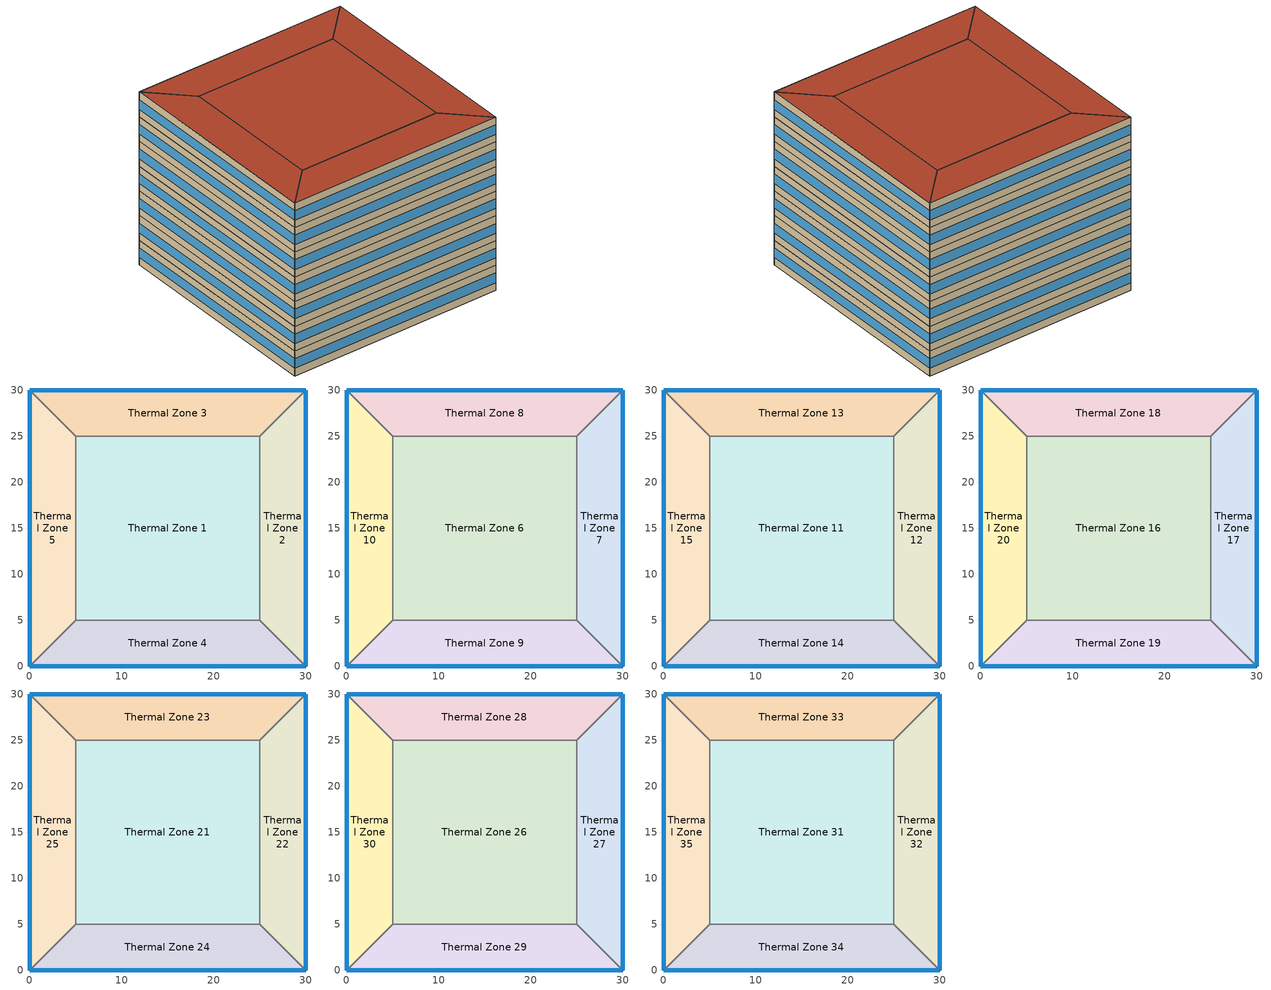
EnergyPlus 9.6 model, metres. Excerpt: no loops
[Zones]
Thermal Zone 1
 floor ground (ExtSlabCarpet): 5,5 5,25 25,25 25,5 z0
 wall to Thermal Zone 5 (Interior Wall): 5,25 5,5 z0:3.5
 wall to Thermal Zone 3 (Interior Wall): 25,25 5,25 z0:3.5
 wall to Thermal Zone 2 (Interior Wall): 25,5 25,25 z0:3.5
 wall to Thermal Zone 4 (Interior Wall): 5,5 25,5 z0:3.5
Thermal Zone 2
 floor ground (ExtSlabCarpet): 25,5 25,25 30,30 30,0 z0
 wall outside (Ext Wall): 30,0 30,30 z0:3.5
 wall to Thermal Zone 4 (Interior Wall): 25,5 30,0 z0:3.5
 wall to Thermal Zone 3 (Interior Wall): 30,30 25,25 z0:3.5
 window (Ext Window): 30,0.01 30,29.99 z1.07:2.43
Thermal Zone 3
 floor ground (ExtSlabCarpet): 5,25 0,30 30,30 25,25 z0
 wall outside (Ext Wall): 30,30 0,30 z0:3.5
 wall to Thermal Zone 5 (Interior Wall): 0,30 5,25 z0:3.5
 window (Ext Window): 29.99,30 0.01,30 z1.07:2.43
Thermal Zone 4
 floor ground (ExtSlabCarpet): 25,5 30,0 0,0 5,5 z0
 wall outside (Ext Wall): 0,0 30,0 z0:3.5
 wall to Thermal Zone 5 (Interior Wall): 5,5 0,0 z0:3.5
 window (Ext Window): 0.01,0 29.99,0 z1.07:2.43
Thermal Zone 5
 floor ground (ExtSlabCarpet): 0,30 5,25 5,5 0,0 z0
 wall outside (Ext Wall): 0,30 0,0 z0:3.5
 window (Ext Window): 0,29.99 0,0.01 z1.07:2.43
Thermal Zone 6
 floor to Thermal Zone 1 (Interior Floor): 5,5 5,25 25,25 25,5 z3.5
 wall to Thermal Zone 10 (Interior Wall): 5,25 5,5 z3.5:7
 wall to Thermal Zone 8 (Interior Wall): 25,25 5,25 z3.5:7
 wall to Thermal Zone 7 (Interior Wall): 25,5 25,25 z3.5:7
 wall to Thermal Zone 9 (Interior Wall): 5,5 25,5 z3.5:7
Thermal Zone 7
 floor to Thermal Zone 2 (Interior Floor): 25,5 25,25 30,30 30,0 z3.5
 wall outside (Ext Wall): 30,0 30,30 z3.5:7
 wall to Thermal Zone 9 (Interior Wall): 25,5 30,0 z3.5:7
 wall to Thermal Zone 8 (Interior Wall): 30,30 25,25 z3.5:7
 window (Ext Window): 30,0.01 30,29.99 z4.57:5.93
Thermal Zone 8
 floor to Thermal Zone 3 (Interior Floor): 5,25 0,30 30,30 25,25 z3.5
 wall outside (Ext Wall): 30,30 0,30 z3.5:7
 wall to Thermal Zone 10 (Interior Wall): 0,30 5,25 z3.5:7
 window (Ext Window): 29.99,30 0.01,30 z4.57:5.93
Thermal Zone 9
 floor to Thermal Zone 4 (Interior Floor): 25,5 30,0 0,0 5,5 z3.5
 wall outside (Ext Wall): 0,0 30,0 z3.5:7
 wall to Thermal Zone 10 (Interior Wall): 5,5 0,0 z3.5:7
 window (Ext Window): 0.01,0 29.99,0 z4.57:5.93
Thermal Zone 10
 floor to Thermal Zone 5 (Interior Floor): 0,30 5,25 5,5 0,0 z3.5
 wall outside (Ext Wall): 0,30 0,0 z3.5:7
 window (Ext Window): 0,29.99 0,0.01 z4.57:5.93
Thermal Zone 11
 floor to Thermal Zone 6 (Interior Floor): 5,5 5,25 25,25 25,5 z7
 wall to Thermal Zone 15 (Interior Wall): 5,25 5,5 z7:10.5
 wall to Thermal Zone 13 (Interior Wall): 25,25 5,25 z7:10.5
 wall to Thermal Zone 12 (Interior Wall): 25,5 25,25 z7:10.5
 wall to Thermal Zone 14 (Interior Wall): 5,5 25,5 z7:10.5
Thermal Zone 12
 floor to Thermal Zone 7 (Interior Floor): 25,5 25,25 30,30 30,0 z7
 wall outside (Ext Wall): 30,0 30,30 z7:10.5
 wall to Thermal Zone 14 (Interior Wall): 25,5 30,0 z7:10.5
 wall to Thermal Zone 13 (Interior Wall): 30,30 25,25 z7:10.5
 window (Ext Window): 30,0.01 30,29.99 z8.07:9.43
Thermal Zone 13
 floor to Thermal Zone 8 (Interior Floor): 5,25 0,30 30,30 25,25 z7
 wall outside (Ext Wall): 30,30 0,30 z7:10.5
 wall to Thermal Zone 15 (Interior Wall): 0,30 5,25 z7:10.5
 window (Ext Window): 29.99,30 0.01,30 z8.07:9.43
Thermal Zone 14
 floor to Thermal Zone 9 (Interior Floor): 25,5 30,0 0,0 5,5 z7
 wall outside (Ext Wall): 0,0 30,0 z7:10.5
 wall to Thermal Zone 15 (Interior Wall): 5,5 0,0 z7:10.5
 window (Ext Window): 0.01,0 29.99,0 z8.07:9.43
Thermal Zone 15
 floor to Thermal Zone 10 (Interior Floor): 0,30 5,25 5,5 0,0 z7
 wall outside (Ext Wall): 0,30 0,0 z7:10.5
 window (Ext Window): 0,29.99 0,0.01 z8.07:9.43
Thermal Zone 16
 floor to Thermal Zone 11 (Interior Floor): 5,5 5,25 25,25 25,5 z10.5
 wall to Thermal Zone 20 (Interior Wall): 5,25 5,5 z10.5:14
 wall to Thermal Zone 18 (Interior Wall): 25,25 5,25 z10.5:14
 wall to Thermal Zone 17 (Interior Wall): 25,5 25,25 z10.5:14
 wall to Thermal Zone 19 (Interior Wall): 5,5 25,5 z10.5:14
Thermal Zone 17
 floor to Thermal Zone 12 (Interior Floor): 25,5 25,25 30,30 30,0 z10.5
 wall outside (Ext Wall): 30,0 30,30 z10.5:14
 wall to Thermal Zone 19 (Interior Wall): 25,5 30,0 z10.5:14
 wall to Thermal Zone 18 (Interior Wall): 30,30 25,25 z10.5:14
 window (Ext Window): 30,0.01 30,29.99 z11.57:12.93
Thermal Zone 18
 floor to Thermal Zone 13 (Interior Floor): 5,25 0,30 30,30 25,25 z10.5
 wall outside (Ext Wall): 30,30 0,30 z10.5:14
 wall to Thermal Zone 20 (Interior Wall): 0,30 5,25 z10.5:14
 window (Ext Window): 29.99,30 0.01,30 z11.57:12.93
Thermal Zone 19
 floor to Thermal Zone 14 (Interior Floor): 25,5 30,0 0,0 5,5 z10.5
 wall outside (Ext Wall): 0,0 30,0 z10.5:14
 wall to Thermal Zone 20 (Interior Wall): 5,5 0,0 z10.5:14
 window (Ext Window): 0.01,0 29.99,0 z11.57:12.93
Thermal Zone 20
 floor to Thermal Zone 15 (Interior Floor): 0,30 5,25 5,5 0,0 z10.5
 wall outside (Ext Wall): 0,30 0,0 z10.5:14
 window (Ext Window): 0,29.99 0,0.01 z11.57:12.93
Thermal Zone 21
 floor to Thermal Zone 16 (Interior Floor): 5,5 5,25 25,25 25,5 z14
 wall to Thermal Zone 25 (Interior Wall): 5,25 5,5 z14:17.5
 wall to Thermal Zone 23 (Interior Wall): 25,25 5,25 z14:17.5
 wall to Thermal Zone 22 (Interior Wall): 25,5 25,25 z14:17.5
 wall to Thermal Zone 24 (Interior Wall): 5,5 25,5 z14:17.5
Thermal Zone 22
 floor to Thermal Zone 17 (Interior Floor): 25,5 25,25 30,30 30,0 z14
 wall outside (Ext Wall): 30,0 30,30 z14:17.5
 wall to Thermal Zone 24 (Interior Wall): 25,5 30,0 z14:17.5
 wall to Thermal Zone 23 (Interior Wall): 30,30 25,25 z14:17.5
 window (Ext Window): 30,0.01 30,29.99 z15.07:16.43
Thermal Zone 23
 floor to Thermal Zone 18 (Interior Floor): 5,25 0,30 30,30 25,25 z14
 wall outside (Ext Wall): 30,30 0,30 z14:17.5
 wall to Thermal Zone 25 (Interior Wall): 0,30 5,25 z14:17.5
 window (Ext Window): 29.99,30 0.01,30 z15.07:16.43
Thermal Zone 24
 floor to Thermal Zone 19 (Interior Floor): 25,5 30,0 0,0 5,5 z14
 wall outside (Ext Wall): 0,0 30,0 z14:17.5
 wall to Thermal Zone 25 (Interior Wall): 5,5 0,0 z14:17.5
 window (Ext Window): 0.01,0 29.99,0 z15.07:16.43
Thermal Zone 25
 floor to Thermal Zone 20 (Interior Floor): 0,30 5,25 5,5 0,0 z14
 wall outside (Ext Wall): 0,30 0,0 z14:17.5
 window (Ext Window): 0,29.99 0,0.01 z15.07:16.43
Thermal Zone 26
 floor to Thermal Zone 21 (Interior Floor): 5,5 5,25 25,25 25,5 z17.5
 wall to Thermal Zone 30 (Interior Wall): 5,25 5,5 z17.5:21
 wall to Thermal Zone 28 (Interior Wall): 25,25 5,25 z17.5:21
 wall to Thermal Zone 27 (Interior Wall): 25,5 25,25 z17.5:21
 wall to Thermal Zone 29 (Interior Wall): 5,5 25,5 z17.5:21
Thermal Zone 27
 floor to Thermal Zone 22 (Interior Floor): 25,5 25,25 30,30 30,0 z17.5
 wall outside (Ext Wall): 30,0 30,30 z17.5:21
 wall to Thermal Zone 29 (Interior Wall): 25,5 30,0 z17.5:21
 wall to Thermal Zone 28 (Interior Wall): 30,30 25,25 z17.5:21
 window (Ext Window): 30,0.01 30,29.99 z18.57:19.93
Thermal Zone 28
 floor to Thermal Zone 23 (Interior Floor): 5,25 0,30 30,30 25,25 z17.5
 wall outside (Ext Wall): 30,30 0,30 z17.5:21
 wall to Thermal Zone 30 (Interior Wall): 0,30 5,25 z17.5:21
 window (Ext Window): 29.99,30 0.01,30 z18.57:19.93
Thermal Zone 29
 floor to Thermal Zone 24 (Interior Floor): 25,5 30,0 0,0 5,5 z17.5
 wall outside (Ext Wall): 0,0 30,0 z17.5:21
 wall to Thermal Zone 30 (Interior Wall): 5,5 0,0 z17.5:21
 window (Ext Window): 0.01,0 29.99,0 z18.57:19.93
Thermal Zone 30
 floor to Thermal Zone 25 (Interior Floor): 0,30 5,25 5,5 0,0 z17.5
 wall outside (Ext Wall): 0,30 0,0 z17.5:21
 window (Ext Window): 0,29.99 0,0.01 z18.57:19.93
Thermal Zone 31
 floor to Thermal Zone 26 (Interior Floor): 5,5 5,25 25,25 25,5 z21
 wall to Thermal Zone 35 (Interior Wall): 5,25 5,5 z21:24.5
 wall to Thermal Zone 33 (Interior Wall): 25,25 5,25 z21:24.5
 wall to Thermal Zone 32 (Interior Wall): 25,5 25,25 z21:24.5
 wall to Thermal Zone 34 (Interior Wall): 5,5 25,5 z21:24.5
 roof outside (Ext Roof): 25,5 25,25 5,25 5,5 z24.5
Thermal Zone 32
 floor to Thermal Zone 27 (Interior Floor): 25,5 25,25 30,30 30,0 z21
 wall outside (Ext Wall): 30,0 30,30 z21:24.5
 wall to Thermal Zone 34 (Interior Wall): 25,5 30,0 z21:24.5
 wall to Thermal Zone 33 (Interior Wall): 30,30 25,25 z21:24.5
 window (Ext Window): 30,0.01 30,29.99 z22.07:23.43
 roof outside (Ext Roof): 30,0 30,30 25,25 25,5 z24.5
Thermal Zone 33
 floor to Thermal Zone 28 (Interior Floor): 5,25 0,30 30,30 25,25 z21
 wall outside (Ext Wall): 30,30 0,30 z21:24.5
 wall to Thermal Zone 35 (Interior Wall): 0,30 5,25 z21:24.5
 window (Ext Window): 29.99,30 0.01,30 z22.07:23.43
 roof outside (Ext Roof): 25,25 30,30 0,30 5,25 z24.5
Thermal Zone 34
 floor to Thermal Zone 29 (Interior Floor): 25,5 30,0 0,0 5,5 z21
 wall outside (Ext Wall): 0,0 30,0 z21:24.5
 wall to Thermal Zone 35 (Interior Wall): 5,5 0,0 z21:24.5
 window (Ext Window): 0.01,0 29.99,0 z22.07:23.43
 roof outside (Ext Roof): 5,5 0,0 30,0 25,5 z24.5
Thermal Zone 35
 floor to Thermal Zone 30 (Interior Floor): 0,30 5,25 5,5 0,0 z21
 wall outside (Ext Wall): 0,30 0,0 z21:24.5
 window (Ext Window): 0,29.99 0,0.01 z22.07:23.43
 roof outside (Ext Roof): 0,0 5,5 5,25 0,30 z24.5
[Building]
Building 1: North Axis {deg}=-0
[Site:Location]
Washington Dc Dulles IntL Ar: Latitude {deg}=38.98; Longitude {deg}=-77.47; Time Zone {hr}=-5; Elevation {m}=82
[SizingPeriod:DesignDay] Day of Month=21; Dry-Bulb Temperature Range Modifier Type=DefaultMultipliers; Barometric Pressure {Pa}=86790; Rain Indicator=No; Snow Indicator=No; Daylight Saving Time Indicator=No; Begin Environment Reset Mode=FullResetAtBeginEnvironment
Name | Month | Day Type | Maximum Dry-Bulb Temperature {C} | Daily Dry-Bulb Temperature Range {deltaC} | Humidity Condition Type | Wetbulb or DewPoint at Maximum Dry-Bulb {C} | Wind Speed {m/s} | Wind Direction {deg} | Solar Model Indicator | ASHRAE Clear Sky Optical Depth for Beam Irradiance (taub) | ASHRAE Clear Sky Optical Depth for Diffuse Irradiance (taud) | Enthalpy at Maximum Dry-Bulb {J/kg} | Sky Clearness
SALT-LAKE-CITY-IAP Ann Clg .4% Condns DB=>MWB | 7 | SummerDesignDay | 36.5 | 14.4 | Wetbulb | 17.1 | 5 | 340 | ASHRAETau | 0.339 | 2.366
SALT-LAKE-CITY-IAP Ann Clg .4% Condns DP=>MDB | 7 | SummerDesignDay | 22.5 | 14.4 | Dewpoint | 15.6 | 5 | 340 | ASHRAETau | 0.339 | 2.366
SALT-LAKE-CITY-IAP Ann Clg .4% Condns Enth=>MDB | 7 | SummerDesignDay | 30.8 | 14.4 | Enthalpy |  | 5 | 340 | ASHRAETau | 0.339 | 2.366 | 59300
SALT-LAKE-CITY-IAP Ann Clg .4% Condns WB=>MDB | 7 | SummerDesignDay | 31.2 | 14.4 | Wetbulb | 19 | 5 | 340 | ASHRAETau | 0.339 | 2.366
SALT-LAKE-CITY-IAP Ann Htg 99.6% Condns DB | 1 | WinterDesignDay | -12.4 | 0 | Wetbulb | -12.4 | 2.6 | 140 | ASHRAEClearSky |  |  |  | 0
SALT-LAKE-CITY-IAP Ann Htg Wind 99.6% Condns WS=>MCDB | 1 | WinterDesignDay | 6.8 | 0 | Wetbulb | 6.8 | 12.4 | 140 | ASHRAEClearSky |  |  |  | 0
SALT-LAKE-CITY-IAP Ann Hum_n 99.6% Condns DP=>MCDB | 1 | WinterDesignDay | -10.7 | 0 | Dewpoint | -16.2 | 2.6 | 140 | ASHRAEClearSky |  |  |  | 0
[Material] Thermal Absorptance=0.9
Name | Roughness | Thickness m | Conductivity W/m-K | Density kg/m3 | Specific Heat J/kg-K | Solar Absorptance | Visible Absorptance
wall brick | Smooth | 0.25 | 0.7 | 1800 | 829 | 0.65 | 0.65
roof concrete | MediumRough | 0.2 | 0.5 | 2243 | 837 | 0.65 | 0.65
Wall Insulation [30]; Roof Insulation [30] | MediumRough | 0.1693 | 0.049 | 265 | 836.8 | 0.7 | 0.7
F16 Acoustic tile | MediumSmooth | 0.0191 | 0.06 | 368 | 590 | 0.3 | 0.3
M11 100mm lightweight concrete | MediumRough | 0.1016 | 0.53 | 1280 | 840 | 0.5 | 0.5
MAT-CC05 4 HW CONCRETE | Rough | 0.1016 | 1.311 | 2240 | 836.8 | 0.85 | 0.85
G01a 19mm gypsum board | MediumSmooth | 0.019 | 0.16 | 800 | 1090 | 0.4 | 0.4
[Material:AirGap]
Name | Thermal Resistance m2-K/W
F04 Wall air space resistance | 0.15
F05 Ceiling air space resistance | 0.18
[Material:NoMass]
CP02 CARPET PAD: Roughness=Smooth; Thermal Resistance m2-K/W=0.1; Thermal Absorptance=0.9; Solar Absorptance=0.8; Visible Absorptance=0.8
[WindowMaterial:SimpleGlazingSystem]
Window Material Simple Glazing System: U-Factor W/m2-K=1.8; Solar Heat Gain Coefficient=0.35
[Construction]
Ext Roof: roof concrete, Roof Insulation [30]
Ext Wall: wall brick, Wall Insulation [30]
Ext Window: Window Material Simple Glazing System
ExtSlabCarpet: MAT-CC05 4 HW CONCRETE, CP02 CARPET PAD
Interior Floor: F16 Acoustic tile, F05 Ceiling air space resistance, M11 100mm lightweight concrete
Interior Wall: G01a 19mm gypsum board, F04 Wall air space resistance, G01a 19mm gypsum board
[Zone]
Thermal Zone 1; Thermal Zone 2; Thermal Zone 3; Thermal Zone 4; Thermal Zone 5: 0, 0, 0, 0, , 1, , , , , , Yes
Thermal Zone 6; Thermal Zone 7; Thermal Zone 8; Thermal Zone 9; Thermal Zone 10: 0, 0, 0, 3.5, , 1, , , , , , Yes
Thermal Zone 11; Thermal Zone 12; Thermal Zone 13; Thermal Zone 14; Thermal Zone 15: 0, 0, 0, 7, , 1, , , , , , Yes
Thermal Zone 16; Thermal Zone 17; Thermal Zone 18; Thermal Zone 19; Thermal Zone 20: 0, 0, 0, 10.5, , 1, , , , , , Yes
Thermal Zone 21; Thermal Zone 22; Thermal Zone 23; Thermal Zone 24; Thermal Zone 25: 0, 0, 0, 14, , 1, , , , , , Yes
Thermal Zone 26; Thermal Zone 27; Thermal Zone 28; Thermal Zone 29; Thermal Zone 30: 0, 0, 0, 17.5, , 1, , , , , , Yes
Thermal Zone 31; Thermal Zone 32; Thermal Zone 33; Thermal Zone 34; Thermal Zone 35: 0, 0, 0, 21, , 1, , , , , , Yes
[AvailabilityManager:Scheduled] Schedule=Always On Discrete
VAV with Reheat 1 Availability Manager; Air Loop HVAC Outdoor Air System 1 Availability Manager
[Schedule:Constant]
Always On Discrete: Hourly Value=1
